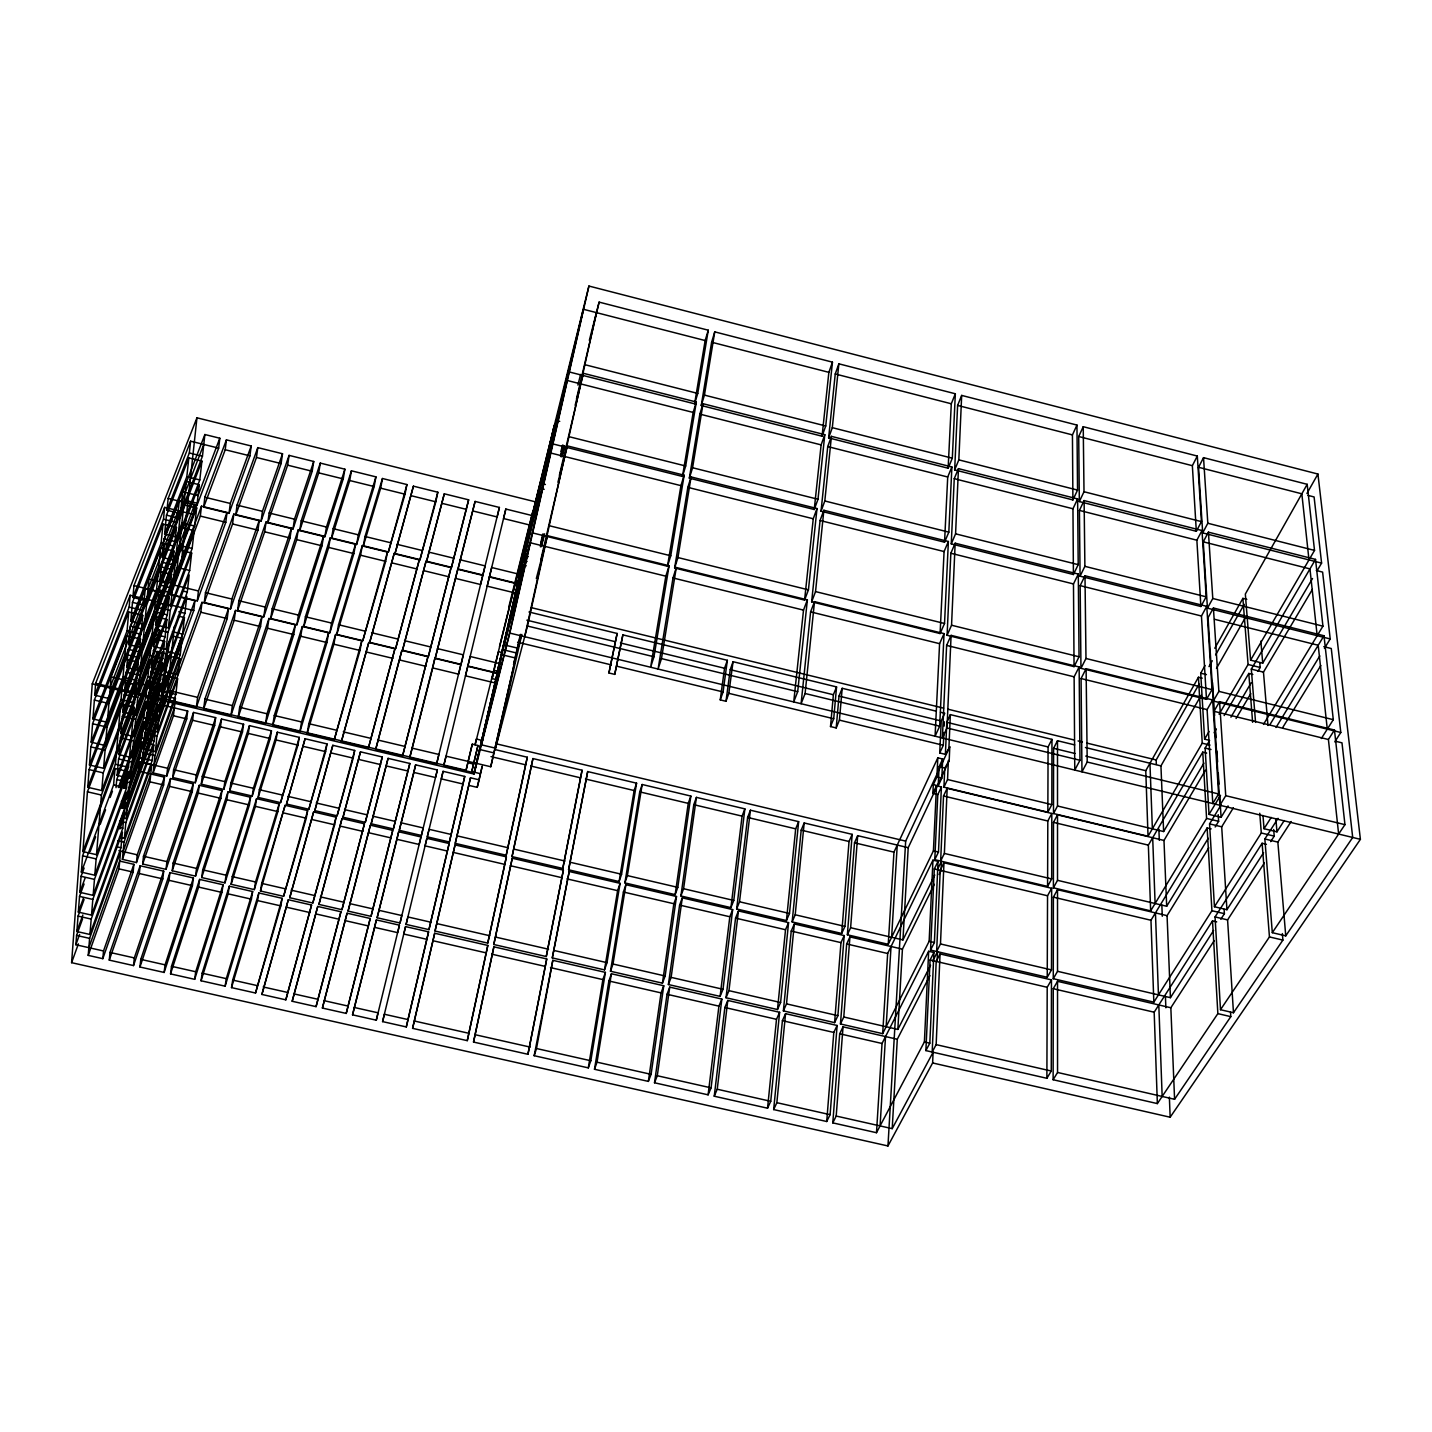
<?xml version="1.0" encoding="UTF-8"?>
<svg xmlns="http://www.w3.org/2000/svg" width="1432" height="1432" viewBox="0 0 1432 1432"><rect width="100%" height="100%" fill="white"/><g stroke="black" fill="none" stroke-linecap="round" stroke-linejoin="round"><path stroke-width="1.5" d="M832.78 1122.867L836.198 1116.047L892.208 1128.649L933.091 1052.252L1046.881 1078.296L1051.267 1071.029L1051.464 979.9L940.054 953.927L936.206 961.445L932.178 1052.037L925.878 1050.587L930.084 960.031L933.915 952.495L928.67 951.278L882.04 1043.481L876.491 1132.712L832.78 1122.867L839.689 1033.779L843.036 1026.833L897.291 1039.256L929.941 975.586M932.554 961.409L937.513 951.689L1047.239 977.286L1051.482 969.894L1051.661 888.288L943.974 862.762L940.233 870.352L936.635 951.492L930.549 950.06L934.326 868.956L938.049 861.348L932.966 860.149L887.661 953.497L882.667 1033.653L840.459 1023.969L846.67 943.957L849.928 936.922L902.428 949.148L934.326 884.314M937.638 869.117L941.486 861.259L1047.58 886.408L1051.679 878.926L1051.804 813.466L947.178 788.316L943.527 795.977L940.645 861.062L934.774 859.665L937.799 794.599L941.415 786.938L936.492 785.756L932.876 793.418L937.799 794.599M945.389 754.342L949.774 746.86L949.201 760.589L944.78 768.071L943.921 787.188L1047.848 812.177L1051.822 804.623L1051.965 739.377L950.347 714.622L946.803 722.319L945.389 754.342L939.732 752.963L941.236 720.958L944.762 713.261L940.484 712.223M1216.681 921.886L1212.51 920.901L1217.862 1013.623L1157.36 1103.589L1053.129 1079.728L1053.254 988.707L1057.532 981.314L1170.839 1007.752L1214.193 940.645M1211.168 828.877L1207.14 827.911L1211.919 910.716L1153.834 1002.149L1053.272 978.7L1053.379 897.148L1057.514 889.684L1167.062 915.657L1208.787 847.78M1206.675 753.089L1202.755 752.122L1206.585 818.424L1150.648 910.859L1053.397 887.804L1053.487 822.362L1057.514 814.844L1163.983 840.441L1205.511 770.183M1202.236 678.177L1198.441 677.247L1202.236 743.19L1148.034 836.252L1053.505 813.537L1053.594 748.292L1057.496 740.72L1074.698 744.909M1046.881 1078.296L1047.204 987.292L1051.464 979.9M1047.239 977.286L1047.544 895.77L1051.661 888.288M1047.58 886.408L1047.812 821.001L1051.804 813.466M1047.848 812.177L1048.081 746.949L1051.965 739.377M932.178 1052.037L936.152 1044.626L940.054 953.927M936.635 951.492L940.484 943.957L943.974 862.762M940.645 861.062L944.368 853.436L947.178 788.316M943.921 787.188L947.554 779.527L948.378 760.392M948.968 746.663L950.347 714.622M951.099 635.361L946.624 645.402L942.381 737.963L946.999 727.975L951.099 635.361L1079.137 666.972L1079.979 760.267L1074.77 770.076L1074.125 676.817L1079.137 666.972M947.089 635.271L951.546 625.229L955.162 543.193L1078.296 574.089L1079.048 656.787L1074.054 666.632L947.089 635.271L950.848 553.235L955.162 543.193M951.26 543.874L955.574 533.832L958.456 468.64L1077.616 498.927L1078.207 564.655L1073.409 574.518L951.26 543.874L954.249 478.664L958.456 468.64M954.661 469.893L958.831 459.869L961.678 395.411L1076.954 425.071L1077.544 490.084L1072.908 499.929L954.661 469.893L957.614 405.399L961.678 395.411M536.427 502.077L196.954 417.804L92.257 683.87L71.6 962.68L887.965 1145.958L932.626 1062.956L933.091 1052.252M937.513 951.689L937.083 961.642L1047.204 987.292M939.141 874.487L941.075 870.567L941.486 861.259M925.878 1050.587L929.816 1043.176L933.915 952.495M930.549 950.06L934.38 942.524L938.049 861.348M934.774 859.665L938.479 852.04L941.415 786.938M932.876 793.418L933.306 784.629L938.211 785.81L941.826 778.149L942.686 759.014L937.817 757.832L893.962 852.147L888.234 944.297L847.368 934.774L854.51 842.786L857.678 835.662L908.21 847.672L949.201 760.589M939.732 752.963L943.312 745.284L943.885 732.468M944.171 726.078L944.368 721.8M876.491 1132.712L924.392 1041.923L928.67 951.278M882.667 1033.653L929.135 941.307L932.966 860.149M888.234 944.297L933.413 850.841L936.492 785.756M933.306 784.629L936.904 776.967L937.817 757.832M944.046 633.624L939.589 643.666L935.078 736.209L939.678 726.185L944.046 633.624L814.504 601.637L810.602 611.876L801.097 703.721L805.106 693.5L814.504 601.637M944.529 623.493L948.378 541.493L823.865 510.257L820.071 520.496L811.64 601.834L940.09 633.553L944.529 623.493L815.542 591.595L823.865 510.257M948.825 532.149L951.886 466.975L831.437 436.366L827.732 446.569L821.037 511.206L944.547 542.191L948.825 532.149L824.814 500.967L831.437 436.366M952.316 458.204L955.341 393.782L838.866 363.817L835.25 373.967L828.627 437.87L948.145 468.228L952.316 458.204L832.314 427.667L838.866 363.817M938.211 785.81L939.106 766.693L942.686 759.014M940.09 633.553L944.082 551.553L948.378 541.493M944.547 542.191L947.716 476.999L951.886 466.975M948.145 468.228L951.296 403.77L955.341 393.782M887.965 1145.958L905.668 841.103L949.774 746.86M892.208 1128.649L897.291 1039.256M840.459 1023.969L843.788 1017.006L897.846 1029.429L902.428 949.148M847.368 934.774L850.626 927.721L902.948 939.929L908.21 847.672M880.071 1125.928L885.531 1036.571M886.139 1026.744L891.044 946.498M891.617 937.28L897.255 845.059M88.211 955.377L118.981 868.866L120.592 851.682L89.607 938.372L88.211 955.377L102.818 958.67L103.516 950.973L75.878 944.744L76.576 935.436L82.555 918.932M89.93 934.469L91.201 919.076L122.418 832.207L120.968 847.744L89.93 934.469L76.863 931.516L78.044 916.104L84.058 899.565M91.523 915.102L92.812 899.421L124.28 812.374L122.794 828.197L91.523 915.102L78.33 912.112L79.53 896.396L84.076 883.974M93.152 895.358L94.458 879.373L126.177 792.147L124.674 808.274L93.152 895.358L79.834 892.315L81.051 876.295L84.112 868.007M81.356 872.142L82.591 855.817L115.025 768.483L128.11 771.544L126.571 787.976L94.798 875.221L81.356 872.142L113.576 784.951L115.025 768.483M82.913 851.575L87.424 791.807L120.664 704.079L134.125 707.265L128.504 767.284L96.499 854.689L82.913 851.575L115.401 764.223L120.664 704.079M87.764 787.296L89.106 769.593L122.615 681.757L136.219 684.979L134.554 702.736L101.761 790.553L87.764 787.296L121.058 699.55L122.615 681.757M89.464 764.992L123.009 677.139L124.602 658.971L138.349 662.246L136.649 680.361L103.605 768.286L89.464 764.992L90.825 746.895L202.449 456.217L204.883 434.523L219.812 438.228L218.649 448.127L196.954 505.478L168.153 498.443L190.599 441.181L218.649 448.127M91.183 742.206L92.579 723.733L126.642 635.736L140.515 639.048L138.779 657.539L105.467 745.553L91.183 742.206L125.014 654.263L126.642 635.736M92.937 718.936L94.369 700.069L128.719 612.001L142.735 615.366L140.963 634.251L107.382 722.337L92.937 718.936L127.054 630.921L128.719 612.001M160.259 602.496L161.261 592.562L145.241 588.695L111.105 676.889L109.333 698.619L94.727 695.182L95.622 683.368L130.169 595.264L160.259 602.496L126.875 690.743L95.622 683.368M836.198 1116.047L843.036 1026.833M843.788 1017.006L849.928 936.922M850.626 927.721L857.678 835.662M826.712 1121.507L833.8 1032.436L837.129 1025.473L785.559 1013.659L782.409 1020.676L773.656 1109.567L826.712 1121.507L830.095 1114.669L837.129 1025.473M834.587 1022.627L840.978 942.632L844.2 935.579L794.312 923.962L791.234 931.068L783.376 1010.885L834.587 1022.627L837.899 1015.664L844.2 935.579M841.694 933.449L849.033 841.497L852.183 834.355L804.175 822.97L801.186 830.148L792.147 921.904L841.694 933.449L844.934 926.397L852.183 834.355M94.798 875.221L96.141 858.914L128.11 771.544M96.499 854.689L101.403 795.046L134.125 707.265M101.761 790.553L103.229 772.868L136.219 684.979M103.605 768.286L105.091 750.225L138.349 662.246M105.467 745.553L106.988 727.116L140.515 639.048M107.382 722.337L108.922 703.506L142.735 615.366M94.727 695.182L129.149 607.096L130.169 595.264M528.981 612.001L617.138 633.463L608.94 672.986L614.74 674.383L622.884 634.877L727.367 660.313L724.556 668.261L720.242 699.89L725.988 701.286L730.231 669.639L733.059 661.709L836.557 686.913L833.388 694.735L830.506 726.561L836.198 727.939L839.42 720.135L842.195 688.291L936.206 711.185M116.028 787.654L116.744 779.563L145.509 701.662L158.003 704.616L156.321 720.815L128.128 798.698L123.85 797.713M117.12 775.374L118.588 758.906L147.55 680.916L160.169 683.887L158.451 700.409L130.061 778.382L117.12 775.374L145.921 697.456L147.55 680.916M118.963 754.628L120.449 737.838L149.626 659.776L162.371 662.801L160.617 679.609L132.012 757.689L118.963 754.628L147.961 676.62L149.626 659.776M120.843 733.488L150.056 655.409L151.756 638.225L164.608 641.303L162.818 658.434L134.017 736.585L120.843 733.488L122.346 716.358L168.332 594.262L194.913 600.652L193.768 610.533L161.673 698.977L134.178 692.479L135.109 682.563L162.729 689.096L161.673 698.977M122.74 711.919L124.298 694.466L153.922 616.279L166.9 619.394L165.074 636.846L136.058 715.051L122.74 711.919L152.186 633.785L153.922 616.279M124.709 689.938L126.284 672.127L156.124 593.904L169.227 597.055L167.365 614.865L138.152 693.106L124.709 689.938L154.37 611.732L156.124 593.904M126.696 667.509L128.307 649.34L141.983 652.598L140.264 670.731L126.696 667.509L156.571 589.286L158.361 571.1L171.589 574.286L169.692 592.436L140.264 670.731M128.719 644.633L130.366 626.088L160.653 547.83L174.006 551.069L172.091 569.578L142.43 647.89L128.719 644.633L158.827 566.374L160.653 547.83M130.795 621.291L132.478 602.371L162.997 524.112L176.476 527.388L174.507 546.272L144.65 624.603L130.795 621.291L161.136 543.014L162.997 524.112M193.571 514.446L194.662 504.512L179.269 500.752L148.964 579.047L146.905 600.813L132.907 597.466L133.964 585.616L164.644 507.375L193.571 514.446L163.91 592.83L133.964 585.616M126.875 690.743L127.752 680.827L161.261 592.562M830.506 726.561L833.71 718.739L836.557 686.913M836.198 727.939L839.009 696.095L842.195 688.291M109.279 960.12L109.996 952.441L140.157 865.769L163.696 871.157L162.8 878.89L133.516 965.58L109.279 960.12L139.351 873.538L140.157 865.769M145.241 588.695L143.2 610.462L129.149 607.096M139.584 761.681L138.653 771.168L164.465 777.182L163.606 785.005L136.452 862.583L122.382 859.361L124.011 842.159L151.756 764.527L139.584 761.681L122.848 807.809M120.181 837.237L124.387 838.203L125.855 822.666L153.797 744.909L141.517 742.027L124.674 788.244M122.006 817.672L126.231 818.639L127.734 802.815L155.891 724.95L143.486 722.032L119.447 787.564M128.128 798.698L129.668 782.57L158.003 704.616M130.061 778.382L131.619 761.949L160.169 683.887M132.012 757.689L133.606 740.917L162.371 662.801M134.017 736.585L135.646 719.49L164.608 641.303M136.058 715.051L137.723 697.635L166.9 619.394M138.152 693.106L139.835 675.349L169.227 597.055M142.43 647.89L144.184 629.4L174.006 551.069M144.65 624.603L146.44 605.718L176.476 527.388M773.656 1109.567L776.86 1102.676L785.559 1013.659M783.376 1010.885L786.508 1003.868L794.312 923.962M792.147 921.904L795.207 914.779L804.175 822.97M121.702 808.042L139.978 757.689L141.517 742.027M123.51 788.405L141.929 737.981L143.486 722.032M118.319 787.546L143.898 717.897L145.509 701.662M132.907 597.466L163.481 519.207L164.644 507.375M166.721 776.108L167.58 768.268L141.875 762.272L142.824 752.784L163.552 695.594L175.402 698.404L173.451 715.767L153.117 772.94L166.721 776.108L186.733 718.9L187.664 711.042L162.55 705.117L163.552 695.594M143.218 748.793L144.775 733.13L165.647 675.886L177.586 678.714L175.85 694.413L155.354 751.639L143.218 748.793L163.982 691.602L165.647 675.886M201.966 602.353L170.05 690.833L168.976 700.696L196.399 707.175L227.205 618.57L228.476 608.725L201.966 602.353L200.802 612.234L157.43 731.949L145.187 729.067L146.762 713.118L167.777 655.82L179.823 658.702L178.051 674.651L166.076 671.823L167.777 655.82M171.983 635.898L182.115 638.314L180.289 654.567L159.543 711.883L147.174 708.983L148.803 692.73L163.91 651.793M178.302 616.1L184.424 617.568L182.58 634.107L161.691 691.477L149.214 688.524L150.861 671.966L158.469 651.488M163.892 670.677L165.665 653.851L186.786 596.428L184.907 613.272L163.892 670.677L151.291 667.688L154.495 646.727M153.403 646.458L155.121 629.274L167.92 632.335L166.112 649.484L153.403 646.458L159.543 630.062M155.569 624.835L157.305 607.329L179.036 549.942L191.637 553.003L189.686 570.473L168.385 627.896L155.569 624.835L177.174 567.448L179.036 549.942M157.753 602.8L159.525 584.954L181.416 527.567L194.143 530.663L192.156 548.474L170.712 605.897L157.753 602.8L179.519 545.413L181.416 527.567M159.99 580.336L161.798 562.149L174.972 565.336L173.075 583.486L159.99 580.336L181.918 522.948L183.833 504.78L196.685 507.913L194.645 526.063L173.075 583.486M186.303 481.546L184.334 500.072L197.204 503.223L175.474 560.628L162.281 557.424L164.125 538.88L186.303 481.546L199.263 484.732L196.954 505.478M164.608 534.082L166.488 515.162L188.827 457.882L201.912 461.104L199.8 479.935L177.926 537.322L164.608 534.082L186.822 476.749L188.827 457.882M204.883 434.523L182.723 491.803L180.432 513.551L166.971 510.257L168.153 498.443M770.738 1101.298L779.617 1012.299L727.796 1000.431L724.861 1007.502L714.246 1096.214L767.552 1108.207L770.738 1101.298L717.235 1089.233L714.246 1096.214M780.601 1002.507L788.567 922.62L738.447 910.931L735.565 918.109L726.024 997.746L777.487 1009.542L780.601 1002.507L728.96 990.658L726.024 997.746M789.48 913.455L798.644 821.646L750.422 810.208L747.611 817.439L736.657 908.962L786.437 920.561L789.48 913.455L739.521 901.784L736.657 908.962M102.818 958.67L133.122 872.106L133.892 864.337L119.715 861.08L88.856 947.68M767.552 1108.207L776.502 1019.316L779.617 1012.299M777.487 1009.542L785.524 929.726L788.567 922.62M786.437 920.561L795.673 828.842L798.644 821.646M136.452 862.583L137.239 854.815L164.465 777.182M163.91 592.83L164.913 582.896L194.662 504.512M134.178 692.479L167.311 604.179L168.332 594.262M122.382 859.361L149.948 781.836L151.756 764.527M124.387 838.203L152.168 760.535L153.797 744.909M126.231 818.639L154.226 740.863L155.891 724.95M179.269 500.752L176.995 522.501L163.481 519.207M142.663 864.015L143.486 856.247L170.515 778.578L193.231 783.877L192.264 791.681L166.023 869.367L142.663 864.015L169.62 786.401L170.515 778.578M170.927 594.513L171.965 584.596L198.439 590.968L197.294 600.867L170.927 594.513L200.337 516.093L201.464 506.176L227.026 512.441L225.791 522.304L197.294 600.867M153.117 772.94L154.942 755.613L175.402 698.404M155.354 751.639L157.001 735.994L177.586 678.714M157.43 731.949L159.113 716.018L179.823 658.702M159.543 711.883L161.261 695.666L182.115 638.314M161.691 691.477L163.427 674.955L184.424 617.568M168.385 627.896L170.229 610.426L191.637 553.003M170.712 605.897L172.574 588.105L194.143 530.663M175.474 560.628L177.425 542.119L199.263 484.732M177.926 537.322L179.913 518.438L201.912 461.104M133.516 965.58L134.322 957.918L163.696 871.157M147.174 708.983L168.224 651.685L169.298 641.518M166.971 510.257L189.346 452.977L190.599 441.181M807.38 599.865L803.513 610.122L793.722 701.931L797.696 691.692L807.38 599.865L676.316 567.502L673.004 577.955L658.093 669.048L661.477 658.595L676.316 567.502M804.569 600.097L813.251 518.778L817.01 508.539L691.083 476.928L687.843 487.363L674.633 568.003L804.569 600.097L808.436 589.841L817.01 508.539M814.235 509.506L821.127 444.887L824.796 434.666L703.023 403.717L699.836 414.116L689.347 478.163L814.235 509.506L817.994 499.267L824.796 434.666M822.058 436.205L828.86 372.338L832.457 362.153L714.747 331.866L711.615 342.212L701.25 405.507L822.058 436.205L825.727 425.984L832.457 362.153M119.841 829.021L166.559 699.532L174.453 626.321M180.683 568.647L196.954 417.804M139.96 967.012L140.784 959.368L169.943 872.589L193.41 877.977L192.407 885.674L164.125 972.453L139.96 967.012L169.03 880.322L169.943 872.589M166.112 649.484L187.27 592.078L189.185 574.912L167.92 632.335M172.717 777.504L173.612 769.682L193.535 712.438L215.659 717.647L214.639 725.469L195.271 782.767L172.717 777.504L192.604 720.278L193.535 712.438M203.702 507.143L204.83 497.226L226.417 439.857L251.209 445.996L249.92 455.841L229.048 513.336L203.702 507.143L225.218 449.738L226.417 439.857M166.023 869.367L166.917 861.634L193.231 783.877M172.216 870.781L173.147 863.048L199.263 785.291L221.942 790.571L220.868 798.34L195.522 876.133L172.216 870.781L198.278 793.077L199.263 785.291M204.293 602.55L205.474 592.669L233.81 514.088L259.299 520.335L257.939 530.162L230.57 608.868L204.293 602.55L232.557 523.969L233.81 514.088M717.235 1089.233L727.796 1000.431M728.96 990.658L738.447 910.931M739.521 901.784L750.422 810.208M164.125 972.453L165.056 964.846L193.41 877.977M196.399 707.175L197.58 697.348L228.476 608.725M708.106 1094.836L718.918 1006.141L721.835 999.053L669.746 987.131L667.026 994.273L654.514 1082.771L708.106 1094.836L711.077 1087.855L721.835 999.053M720.099 996.386L729.819 916.766L732.665 909.588L682.294 897.846L679.609 905.078L668.386 984.536L720.099 996.386L723.017 989.279L732.665 909.588M730.929 907.62L742.08 816.133L744.873 808.883L696.417 797.373L693.786 804.677L680.898 895.967L730.929 907.62L733.775 900.442L744.873 808.883M170.551 973.903L171.5 966.296L199.639 879.409L223.07 884.761L221.942 892.422L194.68 979.327L170.551 973.903L198.618 887.088L199.639 879.409M203.666 708.894L204.901 699.085L235.528 610.426L261.949 616.78L260.535 626.572L231 715.356L203.666 708.894L234.204 620.253L235.528 610.426M195.271 782.767L196.256 774.963L215.659 717.647M229.048 513.336L230.284 503.455L251.209 445.996M201.268 784.163L202.27 776.359L221.53 719.043L243.583 724.234L242.473 732.038L223.768 789.408L201.268 784.163L220.474 726.847L221.53 719.043M235.779 514.983L237.05 505.12L257.796 447.625L282.516 453.747L281.102 463.556L261.072 521.176L235.779 514.983L256.471 457.47L257.796 447.625M195.522 876.133L196.524 868.418L221.942 790.571M230.57 608.868L231.859 599.041L259.299 520.335M725.988 701.286L728.834 693.339L733.059 661.709M201.697 877.548L202.735 869.851L227.957 791.968L250.582 797.248L249.401 804.963L224.949 882.882L201.697 877.548L226.865 799.736L227.957 791.968M237.551 610.551L238.875 600.724L266.066 521.982L291.484 528.211L289.998 537.985L263.774 616.87L237.551 610.551L264.687 531.809L266.066 521.982M720.242 699.89L723.071 691.942L727.367 660.313M194.68 979.327L195.719 971.755L223.07 884.761M231 715.356L232.36 705.582L261.949 616.78M223.768 789.408L224.86 781.639L243.583 724.234M261.072 521.176L262.432 511.331L282.516 453.747M654.514 1082.771L657.288 1075.736L669.746 987.131M668.386 984.536L671.125 977.376L682.294 897.846M680.898 895.967L683.583 888.717L696.417 797.373M201.071 980.777L202.145 973.205L229.281 886.193L252.641 891.545L251.423 899.171L225.128 986.183L201.071 980.777L228.136 893.854L229.281 886.193M238.267 717.056L239.645 707.301L268.965 618.481L295.332 624.817L293.775 634.555L265.529 723.5L238.267 717.056L267.515 628.254L268.965 618.481M229.746 790.804L230.856 783.035L249.454 725.63L271.454 730.821L270.236 738.572L252.211 796.031L229.746 790.804L248.309 733.417L249.454 725.63M267.784 522.805L269.18 512.996L289.067 455.376L313.733 461.48L312.194 471.253L293.005 528.981L267.784 522.805L287.635 465.167L289.067 455.376M648.356 1081.393L661.047 992.895L663.75 985.753L611.41 973.76L608.886 980.974L594.495 1069.274L648.356 1081.393L651.095 1074.34L663.75 985.753M662.443 983.158L673.846 903.735L676.513 896.504L625.891 884.707L623.403 892.011L610.48 971.254L662.443 983.158L665.146 975.998L676.513 896.504M675.152 894.624L688.237 803.37L690.851 796.067L642.18 784.503L639.728 791.86L624.889 882.9L675.152 894.624L677.801 887.375L690.851 796.067M224.949 882.882L226.059 875.203L250.582 797.248M263.774 616.87L265.189 607.061L291.484 528.211M231.125 884.296L232.252 876.635L256.579 798.644L279.15 803.907L277.862 811.604L254.305 889.612L231.125 884.296L255.379 806.359L256.579 798.644M270.72 618.534L272.187 608.761L298.232 529.858L323.596 536.051L321.985 545.807L296.871 624.835L270.72 618.534L296.728 539.631L298.232 529.858M252.211 796.031L253.392 788.298L271.454 730.821M293.005 528.981L294.491 519.19L313.733 461.48M225.128 986.183L226.292 978.647L252.641 891.545M265.529 723.5L267.014 713.78L295.332 624.817M258.172 797.427L259.371 789.694L277.307 732.2L299.27 737.373L297.945 745.105L280.565 802.636L258.172 797.427L276.072 739.95L277.307 732.2M299.7 530.61L301.221 520.836L320.285 463.091L344.879 469.195L343.233 478.915L324.849 536.767L299.7 530.61L318.727 472.864L320.285 463.091M231.519 987.615L232.7 980.079L258.834 892.959L282.14 898.312L280.815 905.901L255.523 993.02L231.519 987.615L257.599 900.585L258.834 892.959M272.76 725.218L274.282 715.499L302.331 626.5L328.626 632.837L326.926 642.52L299.932 731.627L272.76 725.218L300.738 636.238L302.331 626.5M254.305 889.612L255.54 881.969L279.15 803.907M296.871 624.835L298.429 615.08L323.596 536.051M594.495 1069.274L597.037 1062.168L611.41 973.76M610.48 971.254L613.003 964.022L625.891 884.707M624.889 882.9L627.377 875.596L642.18 784.503M260.463 891.008L261.716 883.383L285.129 805.303L307.647 810.548L306.269 818.209L283.59 896.325L260.463 891.008L285.129 805.303M303.817 626.5L305.41 616.762L330.327 537.698L355.619 543.892L353.865 553.593L329.879 632.765L303.817 626.5L328.68 547.436L330.327 537.698M674.633 568.003L677.945 557.549L691.083 476.928M689.347 478.163L692.587 467.745L703.023 403.717M701.25 405.507L704.437 395.107L714.747 331.866M588.301 1067.878L602.89 979.595L605.396 972.382L552.806 960.317L534.172 1055.706L588.301 1067.878L590.825 1060.754L605.396 972.382M604.501 969.876L617.604 890.65L620.074 883.347L569.22 871.497L552.287 957.918L604.501 969.876L607.007 962.662L620.074 883.347M619.107 881.557L634.143 790.536L636.578 783.179L587.693 771.562L568.593 869.779L619.107 881.557L621.577 874.254L636.578 783.179M280.565 802.636L299.27 737.373M324.849 536.767L326.46 527.03L344.879 469.195M669.102 565.73L665.826 576.183L650.629 667.222L653.959 656.769L669.102 565.73L547.436 535.675L536.32 578.564M680.934 485.645L550.622 452.995L532.4 532.883L667.473 566.249L680.934 485.645L684.156 475.191L567.305 445.871L557.925 482.262M693.16 412.434L567.162 380.465L552.698 443.884L682.473 476.444L693.16 412.434L696.328 402.016L583.361 373.305L575.145 405.292M705.153 340.548L583.397 309.276L569.095 371.926L694.592 403.824L705.153 340.548L708.267 330.201L599.113 302.116L589.34 340.333M667.473 566.249L670.767 555.777L684.156 475.191M682.473 476.444L685.677 466.009L696.328 402.016M694.592 403.824L697.76 393.424L708.267 330.201M286.525 804.032L305.088 738.751L326.997 743.924L325.601 751.621L308.865 809.241L286.525 804.032L305.088 738.751M331.526 538.396L333.173 528.677L351.413 470.806L375.936 476.874L374.164 486.558L356.604 544.536L331.526 538.396L349.73 480.525L351.413 470.806M255.523 993.02L282.14 898.312M299.932 731.627L301.579 721.961L328.626 632.837M261.895 994.452L288.333 899.726L311.567 905.042L285.827 999.84L261.895 994.452L288.333 899.726M307.146 733.345L308.829 723.679L335.607 634.501L361.813 640.82L359.987 650.468L334.247 739.735L307.146 733.345L333.871 644.203L335.607 634.501M283.59 896.325L307.647 810.548M329.879 632.765L331.58 623.081L355.619 543.892M289.729 897.721L313.626 811.944L336.072 817.171L334.605 824.796L312.803 903.019L289.729 897.721L313.626 811.944M336.806 634.43L338.543 624.746L362.332 545.538L387.535 551.696L385.673 561.362L362.797 640.695L336.806 634.43L360.56 555.222L362.332 545.538M308.865 809.241L326.997 743.924M356.604 544.536L358.358 534.834L375.936 476.874M614.74 674.383L622.884 634.877M314.807 810.619L332.815 745.302L354.689 750.457L353.185 758.119L337.093 815.828L314.807 810.619L332.815 745.302M363.263 546.165L365.035 536.481L382.451 478.503L406.921 484.553L405.023 494.201L388.287 552.287L363.263 546.165L380.661 488.169L382.451 478.503M608.94 672.986L617.138 633.463M534.172 1055.706L536.499 1048.528L552.806 960.317M552.287 957.918L569.22 871.497M568.593 869.779L587.693 771.562M285.827 999.84L311.567 905.042M334.247 739.735L361.813 640.82M527.943 1054.292L546.738 958.939L493.879 946.821L473.527 1042.066L527.943 1054.292L546.738 958.939M546.272 956.54L563.367 870.137L512.262 858.233L493.789 944.511L546.272 956.54L563.367 870.137M562.794 868.436L582.072 770.237L532.937 758.566L512.047 856.605L562.794 868.436L582.072 770.237M292.182 1001.272L317.743 906.456L340.923 911.772L316.06 1006.642L292.182 1001.272L317.743 906.456M341.442 741.436L368.776 642.485L394.928 648.785L368.471 747.826L341.442 741.436L368.776 642.485M312.803 903.019L336.072 817.171M362.797 640.695L387.535 551.696M318.924 904.415L342.033 818.567L364.444 823.776L341.944 909.696L318.924 904.415L342.033 818.567M369.707 642.359L394.23 553.343L419.397 559.482L395.626 648.589L369.707 642.359L394.23 553.343M337.093 815.828L354.689 750.457M388.287 552.287L406.921 484.553M343.018 817.207L360.488 751.836L382.29 756.973L365.267 822.38L343.018 817.207L360.488 751.836M394.928 553.915L413.418 486.164L437.816 492.214L435.811 501.809L419.88 560.019L394.928 553.915L413.418 486.164M316.06 1006.642L340.923 911.772M368.471 747.826L394.928 648.785M341.944 909.696L364.444 823.776M395.626 648.589L419.397 559.482M322.397 1008.056L347.081 913.186L370.208 918.485L346.222 1013.426L322.397 1008.056L347.081 913.186M375.649 749.527L401.873 650.45L427.935 656.733L402.589 755.881L375.649 749.527L401.873 650.45M473.527 1042.066L493.879 946.821M493.789 944.511L512.262 858.233M512.047 856.605L532.937 758.566M365.267 822.38L382.29 756.973M419.88 560.019L437.816 492.214M348.065 911.092L370.387 825.172L392.744 830.381L371.013 916.355L348.065 911.092L370.387 825.172M402.517 650.253L426.074 561.129L451.152 567.269L428.383 656.482L402.517 650.253L426.074 561.129M371.174 823.758L388.09 758.351L409.838 763.471L393.37 828.931L371.174 823.758L388.09 758.351M426.503 561.63L444.296 493.807L468.64 499.84L451.384 567.716L426.503 561.63L444.296 493.807M467.28 1040.652L487.811 945.424L434.684 933.252L412.595 1028.355L467.28 1040.652L487.811 945.424M487.757 943.115L506.391 856.855L455.054 844.898L435.024 931.033L487.757 943.115L506.391 856.855M468.604 785.327L477.196 787.349L482.226 766.12L479.129 779.831L470.502 777.791L455.233 843.358L506.212 855.244L527.298 757.224L495.042 749.562M506.212 855.244L527.298 757.224M346.222 1013.426L370.208 918.485M402.589 755.881L427.935 656.733M371.013 916.355L392.744 830.381M428.383 656.482L451.152 567.269M524.667 636.685L544.679 546.326M546.863 536.463L564.566 456.504M566.589 447.375L580.64 383.883M582.538 375.345L596.428 312.624M665.826 576.183L530.144 542.746L501.844 654.728L481.206 744.783L495.597 748.202L527.459 626.035L547.436 535.675M540.741 560.109L567.305 445.871M559.393 475.281L583.361 373.305M576.487 398.884L599.113 302.116M393.37 828.931L409.838 763.471M451.384 567.716L468.64 499.84M352.541 1014.841L376.348 919.899L399.421 925.179L397.666 932.644L374.683 927.381L352.541 1014.841L376.294 1020.193L399.421 925.179M460.853 664.645L436.617 763.918L409.749 757.582L434.863 658.398L460.853 664.645L458.616 674.168L432.733 667.938L434.863 658.398M490.764 766.747L514.464 662.891L490.764 766.747L446.014 756.15L443.759 765.601L474.099 772.779L500.627 659.543L474.099 772.779M520.353 634.376L513.569 664.663L520.532 635.718M540.383 546.809L543.229 534.047M560.521 456.575L562.955 445.674M495.597 748.202L521.839 634.448M526.26 565.819L522.447 564.87L504.1 644.883L517.919 648.213L520.818 635.235M540.67 546.254L543.05 535.622M560.789 456.128L563.206 445.227M374.683 927.381L376.348 919.899M377.117 917.751L398.669 831.759L420.972 836.95L419.2 844.486L396.968 839.313L377.117 917.751L400.029 923.014L420.972 836.95M435.239 658.129L475.102 501.433L499.392 507.447L461.032 664.341L435.239 658.129L457.81 568.898L482.835 575.002M396.968 839.313L398.669 831.759M399.26 830.309L415.62 764.849L437.333 769.968L435.543 777.54L413.902 772.439L399.26 830.309L421.402 835.465L437.333 769.968M540.777 542.907L542.728 534.226M413.902 772.439L415.62 764.849M482.817 575.413L457.989 569.345L475.102 501.433M481.206 744.783L509.559 633.034L530.144 542.746M932.626 1062.956L1170.159 1117.228L1360.4 839.331L1317.923 474.046L588.928 286.042L509.828 633.087L474.046 774.05L92.257 683.87M523.396 552.394L517.972 575.557L519.1 571.082M525.347 543.48L554.381 425.089L539.9 488.24L544.178 489.314M499.392 663.535L470.143 656.482L467.87 665.987L497.011 672.986L515.359 593.027L552.698 443.884M467.87 665.987L505.836 509.04L533.259 515.842L517.453 583.88L489.404 577.024M538.325 492.877L534.047 511.546L569.095 371.926M474.046 774.05L533.259 515.842M534.458 510.651L543.766 470.036L475.102 744.837L476.301 739.037L482.817 740.595M497.011 672.986L521.23 569.703M537.931 496.832L523.324 560.556L527.119 561.487M539.148 492.017L524.542 555.741L528.336 556.672M583.397 309.276L541.099 483.425L545.395 484.499M496.063 679.538L492.107 678.571L498.479 651.703L502.417 652.67M499.517 646.53L588.928 286.042M480.293 773.656L471.755 771.633L477.948 745.499L472.274 744.157L466.062 770.291L166.559 699.532M412.595 1028.355L434.684 933.252M435.024 931.033L455.054 844.898M455.233 843.358L470.502 777.791M471.755 771.633L477.948 745.499M406.294 1026.941L428.58 931.856L405.56 926.593L382.595 1021.607L406.294 1026.941L428.58 931.856M428.956 929.637L449.147 843.52L426.897 838.329L406.097 924.41L428.956 929.637L449.147 843.52M449.362 841.998L464.756 776.43L443.097 771.329L427.273 836.843L449.362 841.998L464.756 776.43M466.062 770.291L472.274 744.157M376.294 1020.193L378.03 1012.818L354.187 1007.448M436.617 763.918L438.854 754.449L411.861 748.077M400.029 923.014L401.783 915.549L378.8 910.269M461.032 664.341L463.27 654.818L437.369 648.571M421.402 835.465L423.174 827.929L400.96 822.756M499.392 507.447L497.137 516.97L472.954 510.991M382.595 1021.607L384.367 1014.25L408.138 1019.602M405.56 926.593L403.77 934.04L426.718 939.285M406.097 924.41L407.887 916.945L430.817 922.208M497.137 673.38L467.763 666.31L465.49 675.815L494.738 682.849M426.897 838.329L425.089 845.865L447.267 851.02M427.273 836.843L429.081 829.307L451.241 834.48M443.097 771.329L441.289 778.883L462.876 783.984M505.836 509.04L503.563 518.545L530.896 525.311M443.759 765.601L467.763 666.31M508.772 607.078L532.543 512.244M492.107 678.571L494.165 670.373L498.139 671.34M504.1 644.883L532.4 532.883M409.749 757.582L432.733 667.938M560.897 451.51L562.525 445.173M577.884 385.083L580.622 374.432M561.666 456.665L564.405 445.978M561.953 456.683L564.709 445.978M477.196 787.349L479.129 779.831M541.135 546.129L543.909 535.389M541.314 546.684L544.643 533.796M517.919 648.213L521.266 635.325M103.516 950.973L133.892 864.337M167.58 768.268L187.664 711.042M123.116 851.575L150.772 773.978M153.94 765.082L174.328 707.891M71.6 962.68L78.384 943.885M75.878 944.744L79.601 934.452M118.194 827.75L138.653 771.168M141.875 762.272L162.55 705.117M828.627 437.87L832.314 427.667M162.729 689.096L194.913 600.652M198.439 590.968L227.026 512.441M76.863 931.516L82.859 914.994M78.33 912.112L83.629 897.631M145.187 729.067L166.076 671.823M79.834 892.315L85.168 877.816M149.214 688.524L162.836 651.667M90.234 851.396L95.604 836.879M100.186 824.42L105.556 809.885M110.157 797.445L112.448 791.216M821.037 511.206L824.814 500.967M151.291 667.688L157.395 651.292M156.034 642.628L159.865 632.389M168.994 592.4L201.464 506.176M219.812 438.228L198.064 495.562L182.723 491.803M141.983 652.598L171.589 574.286M174.972 565.336L196.685 507.913M811.64 601.834L815.542 591.595M162.281 557.424L184.334 500.072M110.3 686.823L144.292 598.648M148.015 589L178.23 510.687M181.667 501.755L203.774 444.439M1072.908 499.929L1072.443 434.898L1076.954 425.071M1078.708 436.509L1083.236 426.7L1197.313 456.056L1201.43 521.624L1196.329 531.29L1079.334 501.576L1078.708 436.509L1192.355 465.686L1196.329 531.29M1073.409 574.518L1072.962 508.772L1077.616 498.927M1079.334 501.576L1084.006 491.731L1083.236 426.7M1079.424 510.418L1084.113 500.573L1202.003 530.538L1206.174 596.822L1200.875 606.488L1080.068 576.183L1079.424 510.418L1196.866 540.204L1200.875 606.488M1074.054 666.632L1073.481 583.952L1078.296 574.089M1080.068 576.183L1084.883 566.338L1084.113 500.573M902.948 939.929L934.756 875.024M1080.158 585.634L1084.991 575.771L1206.764 606.345L1212.027 689.669L1206.496 699.335L1080.963 668.332L1080.158 585.634L1201.448 616.011L1206.496 699.335M1080.963 668.332L1085.975 658.487L1084.991 575.771M897.846 1029.429L930.567 965.293M1086.1 668.69L1087.21 762.021L1081.966 771.812L1081.071 678.535L1086.1 668.69L1212.671 699.944L1218.578 793.955L1212.797 803.531L1207.104 709.592L1212.671 699.944M1192.355 465.686L1197.313 456.056M1317.064 570.813L1321.593 563.116L1202.701 532.901L1198.548 467.28L1203.524 457.649L1307.183 484.32L1314.522 550.407L1250.601 660.152L1262.72 663.159L1312.535 578.51M1196.866 540.204L1202.003 530.538M1053.505 813.537L1057.514 806.001L1057.496 740.72M1202.701 532.901L1207.82 523.253L1203.524 457.649M1324.439 648.356L1330.203 638.941L1207.444 608.153L1203.256 541.833L1208.411 532.167L1315.525 559.393L1322.935 626.16L1263.472 724.413M1201.448 616.011L1206.764 606.345M1053.397 887.804L1057.514 880.322L1057.514 814.844M1207.444 608.153L1212.779 598.487L1208.411 532.167M1321.324 738.536L1333.299 719.687L1323.991 635.754L1213.405 607.991L1208.053 617.657L1213.316 701.018L1340.799 732.486L1334.785 741.865M1148.034 836.252L1145.761 770.702L1198.441 677.247M1208.501 740.111L1204.598 739.145L1200.714 673.183L1205.046 665.522M1214.784 648.248L1242.887 598.379L1246.807 599.364M1307.183 484.32L1245.339 594.047L1250.601 660.152M1156.34 764.437L1156.179 759.962L1199.085 684.102M1208.984 666.596L1212.295 660.761M1215.589 654.925L1244.211 604.358M1306.933 493.485L1317.923 474.046M1057.514 806.001L1163.625 831.545L1160.94 765.905L1201.126 695.326M1216.484 668.368L1244.838 618.57M1053.272 978.7L1057.532 971.308L1057.514 889.684M1213.316 701.018L1218.883 691.37L1213.405 607.991M1219.563 701.662L1225.738 795.691L1219.921 805.267L1213.978 711.292L1219.563 701.662L1334.463 730.034L1344.952 824.653L1272.314 932.679L1285.757 935.866L1352.703 837.469L1341.981 742.832L1336.163 741.4M1204.598 739.145L1209.056 731.483M1219.097 714.264L1248.078 664.484L1242.887 598.379M1150.648 910.859L1148.357 845.131L1202.755 752.122M1228.065 805.894L1221.084 817.314L1209.02 814.396L1205.118 748.095L1209.592 740.433M1214.085 732.79L1216.323 728.96M1224.163 715.553L1248.793 673.452L1252.821 674.472M1255.56 722.408L1251.317 669.12L1315.525 559.393M1163.625 831.545L1203.882 763.149M1230.929 717.181L1251.174 682.778M1257.923 671.322L1260.178 667.491L1259.802 663.088M1236.067 718.506L1250.763 693.661M1267.982 725.469L1263.472 672.145L1312.374 589.429M1209.02 814.396L1220.547 795.333M1053.129 1079.728L1057.55 1072.461L1057.532 981.314M1153.834 1002.149L1150.97 920.257L1207.14 827.911M1263.579 852.684L1226.938 909.714L1214.443 906.742L1209.575 823.883L1221.156 804.838M1270.005 724.52L1323.991 635.754M1057.514 880.322L1166.686 906.259L1208.232 838.311M1215.159 826.98L1218.632 821.324L1218.22 814.701M1276.019 727.492L1319.821 655.892M1226.938 909.714L1221.693 826.819L1233.364 807.791M1282.66 727.635L1320.859 665.486M1214.443 906.742L1261.306 832.994L1259.748 813.251M1284.2 820.59L1276.968 831.849L1264.026 828.716L1271.186 817.439M1157.36 1103.589L1154.174 1012.209L1212.51 920.901M1282.338 933.557L1282.893 940.108L1233.471 1012.746L1220.494 1009.703L1215.052 916.928L1262.111 843.269L1266.425 844.307M1272.314 932.679L1264.85 838.973L1278.042 818.334M1338.634 834.05L1328.413 739.503L1334.463 730.034M1057.532 971.308L1170.427 997.674L1213.602 930.496M1220.798 919.29L1224.396 913.688L1224.109 909.32M1270.667 841.64L1274.229 836.127L1273.674 829.54M1233.471 1012.746L1227.582 919.899L1264.384 862.941M1285.757 935.866L1277.845 842.123L1291.145 821.52M1220.494 1009.703L1269.45 936.922L1262.111 843.269M1057.55 1072.461L1174.58 1099.293L1230.804 1016.648L1230.536 1012.227M76.576 935.436L89.607 938.372M109.996 952.441L134.322 957.918M140.784 959.368L165.056 964.846M171.5 966.296L195.719 971.755M202.145 973.205L226.292 978.647M232.7 980.079L256.793 985.502M263.184 986.952L287.223 992.358M293.596 993.808L317.564 999.196M323.918 1000.628L347.833 1006.016M414.457 1021.034L469.356 1033.403M475.639 1034.817L530.252 1047.114M536.499 1048.528L590.825 1060.754M597.037 1062.168L651.095 1074.34M657.288 1075.736L711.077 1087.855M776.86 1102.676L830.095 1114.669M79.53 896.396L92.812 899.421M78.044 916.104L91.201 919.076M924.392 1041.923L929.816 1043.176M936.152 1044.626L1051.267 1071.029M82.591 855.817L96.141 858.914M118.981 868.866L133.122 872.106M139.351 873.538L162.8 878.89M169.03 880.322L192.407 885.674M198.618 887.088L221.942 892.422M228.136 893.854L251.423 899.171M257.599 900.585L280.815 905.901M286.973 907.315L310.135 912.614M316.275 914.01L339.384 919.308M345.524 920.704L368.561 925.985M432.804 940.681L485.734 952.781M491.785 954.177L544.464 966.224M550.479 967.602L602.89 979.595M608.886 980.974L661.047 992.895M667.026 994.273L718.918 1006.141M724.861 1007.502L776.502 1019.316M782.409 1020.676L833.8 1032.436M839.689 1033.779L882.04 1043.481M81.051 876.295L94.458 879.373M119.518 821.198L125.855 822.666M118.552 827.213L122.794 828.197M117.728 840.709L124.011 842.159M116.762 846.777L120.968 847.744M118.946 850.608L137.239 854.815M143.486 856.247L166.917 861.634M173.147 863.048L196.524 868.418M202.735 869.851L226.059 875.203M232.252 876.635L255.54 881.969M261.716 883.383L284.932 888.717M291.09 890.131L314.252 895.447M320.392 896.862L343.501 902.16M349.623 903.574L372.678 908.855M436.903 923.604L489.833 935.758M495.902 937.154L548.563 949.237M554.596 950.615L607.007 962.662M613.003 964.022L665.146 975.998M671.125 977.376L723.017 989.279M786.508 1003.868L837.899 1015.664M930.084 960.031L936.206 961.445M1053.254 988.707L1154.174 1012.209M149.948 781.836L163.606 785.005M169.62 786.401L192.264 791.681M198.278 793.077L220.868 798.34M226.865 799.736L249.401 804.963M255.379 806.359L277.862 811.604M283.84 812.982L306.269 818.209M312.23 819.587L334.605 824.796M340.548 826.175L362.869 831.383M368.794 832.762L391.061 837.935M453.139 852.38L504.315 864.284M510.168 865.662L561.093 877.512M566.911 878.854L617.604 890.65M623.403 892.011L673.846 903.735M679.609 905.078L729.819 916.766M735.565 918.109L785.524 929.726M791.234 931.068L840.978 942.632M846.67 943.957L887.661 953.497M89.106 769.593L103.229 772.868M116.744 779.563L129.668 782.57M113.576 784.951L126.571 787.976M87.424 791.807L101.403 795.046M121.344 801.329L127.734 802.815M120.377 807.272L124.674 808.274M144.775 733.13L157.001 735.994M92.579 723.733L106.988 727.116M141.929 737.981L154.226 740.863M120.449 737.838L133.606 740.917M142.824 752.784L154.942 755.613M929.135 941.307L934.38 942.524M940.484 943.957L1051.482 969.894M139.978 757.689L152.168 760.535M90.825 746.895L105.091 750.225M173.612 769.682L196.256 774.963M202.27 776.359L224.86 781.639M230.856 783.035L253.392 788.298M259.371 789.694L281.853 794.939M287.814 796.335L310.261 801.58M316.204 802.958L338.579 808.185M344.521 809.581L366.843 814.79M372.767 816.168L395.053 821.359M457.13 835.858L508.288 847.798M514.142 849.176L565.067 861.062M570.903 862.422L621.577 874.254M627.377 875.596L677.801 887.375M683.583 888.717L733.775 900.442M795.207 914.779L844.934 926.397M1217.862 1013.623L1230.804 1016.648M118.588 758.906L131.619 761.949M115.401 764.223L128.504 767.284M148.803 692.73L161.261 695.666M145.921 697.456L158.451 700.409M124.298 694.466L137.723 697.635M121.058 699.55L134.554 702.736M173.451 715.767L186.733 718.9M192.604 720.278L214.639 725.469M220.474 726.847L242.473 732.038M248.309 733.417L270.236 738.572M276.072 739.95L297.945 745.105M303.763 746.484L325.601 751.621M331.401 752.999L353.185 758.119M358.967 759.497L380.697 764.616M386.461 765.977L408.156 771.078M94.369 700.069L108.922 703.506M146.762 713.118L159.113 716.018M143.898 717.897L156.321 720.815M122.346 716.358L135.646 719.49M168.224 651.685L180.289 654.567M152.973 650.826L165.665 653.851M150.056 655.409L162.818 658.434M1211.919 910.716L1224.396 913.688M125.014 654.263L138.779 657.539M495.812 743.691L905.668 841.103M1215.052 916.928L1227.582 919.899M933.413 850.841L938.479 852.04M944.368 853.436L1051.679 878.926M479.988 749.58L494.362 752.999M1269.45 936.922L1282.893 940.108M150.861 671.966L163.427 674.955M491.015 756.615L525.222 764.724M530.86 766.048L579.817 777.665M585.42 778.99L634.143 790.536M639.728 791.86L688.237 803.37M693.786 804.677L742.08 816.133M747.611 817.439L795.673 828.842M801.186 830.148L849.033 841.497M854.51 842.786L893.962 852.147M147.961 676.62L160.617 679.609M126.284 672.127L139.835 675.349M934.326 868.956L940.233 870.352M941.075 870.567L1047.544 895.77M1053.379 897.148L1150.97 920.257M123.009 677.139L136.649 680.361M111.105 676.889L127.752 680.827M170.05 690.833L197.58 697.348M204.901 699.085L232.36 705.582M239.645 707.301L267.014 713.78M274.282 715.499L301.579 721.961M308.829 723.679L336.055 730.123M343.268 731.842L370.405 738.25M377.618 739.968L404.683 746.376M467.942 762.755L473.67 764.097M163.982 691.602L175.85 694.413M178.767 611.804L184.907 613.272M157.305 607.329L170.229 610.426M943.527 795.977L1047.812 821.001M1053.487 822.362L1148.357 845.131M132.478 602.371L146.44 605.718M154.37 611.732L167.365 614.865M172.431 631.673L182.58 634.107M130.366 626.088L144.184 629.4M152.186 633.785L165.074 636.846M127.054 630.921L140.963 634.251M1206.585 818.424L1218.632 821.324M158.827 566.374L172.091 569.578M502.883 649.698L516.666 653.028M1261.306 832.994L1274.229 836.127M1209.575 823.883L1221.693 826.819M501.844 654.728L515.717 658.076M1264.85 838.973L1277.845 842.123M939.106 766.693L944.78 768.071M148.964 579.047L164.913 582.896M205.474 592.669L231.859 599.041M238.875 600.724L265.189 607.061M272.187 608.761L298.429 615.08M305.41 616.762L331.58 623.081M338.543 624.746L364.641 631.047M371.568 632.711L397.613 638.994M404.522 640.659L430.477 646.924M159.525 584.954L172.574 588.105M183.153 591.076L187.27 592.078M936.904 776.967L941.826 778.149M947.554 779.527L1051.822 804.623M156.571 589.286L169.692 592.436M167.311 604.179L193.768 610.533M200.802 612.234L227.205 618.57M234.204 620.253L260.535 626.572M267.515 628.254L293.775 634.555M300.738 636.238L326.926 642.52M333.871 644.203L359.987 650.468M366.914 652.133L392.959 658.38M399.868 660.045L425.823 666.292M1085.456 747.522L1160.94 765.905M526.851 620.181L614.704 641.554M620.432 642.95L724.556 668.261M730.231 669.639L833.388 694.735M839.009 696.095L941.236 720.958M946.803 722.319L1048.081 746.949M1053.594 748.292L1075.038 753.5M1085.742 756.096L1145.761 770.702M527.459 626.035L653.959 656.769M661.477 658.595L797.696 691.692M805.106 693.5L939.678 726.185M946.999 727.975L1079.979 760.267M1087.21 762.021L1218.578 793.955M1225.738 795.691L1344.952 824.653M164.125 538.88L177.425 542.119M179.519 545.413L192.156 548.474M161.136 543.014L174.507 546.272M509.559 633.034L1360.4 839.331M517.578 642.198L611.375 664.895M617.192 666.31L723.071 691.942M728.834 693.339L833.71 718.739M839.42 720.135L943.312 745.284M177.174 567.448L189.686 570.473M204.83 497.226L230.284 503.455M237.05 505.12L262.432 511.331M269.18 512.996L294.491 519.19M301.221 520.836L326.46 527.03M333.173 528.677L358.358 534.834M365.035 536.481L390.166 542.639M396.825 544.267L421.885 550.407M428.526 552.036L453.514 558.158M460.155 559.787L485.072 565.891L480.579 584.524L455.662 578.438M519.834 574.411L491.677 567.502L487.202 586.153L515.359 593.027M1202.236 743.19L1210.04 745.087M1205.118 748.095L1211.007 749.527M489.476 576.631L517.74 583.558M200.337 516.093L225.791 522.304M232.557 523.969L257.939 530.162M264.687 531.809L289.998 537.985M296.728 539.631L321.985 545.807M328.68 547.436L353.865 553.593M360.56 555.222L385.673 561.362M392.332 562.991L417.392 569.095M424.051 570.724L449.022 576.827M166.488 515.162L179.913 518.438M531.397 607.669L943.581 708.142M947.912 709.198L1073.732 739.879M1078.081 740.935L1082.413 741.991M1086.745 743.047L1156.179 759.962M181.918 522.948L194.645 526.063M189.346 452.977L202.449 456.217M673.004 577.955L803.513 610.122M810.602 611.876L939.589 643.666M946.624 645.402L1074.125 676.817M1081.071 678.535L1207.104 709.592M1213.978 711.292L1328.413 739.503M186.822 476.749L199.8 479.935M1248.078 664.484L1260.178 667.491M1251.317 669.12L1263.472 672.145M1200.714 673.183L1206.424 674.597M549.62 525.812L670.767 555.777M677.945 557.549L808.436 589.841M951.546 625.229L1079.048 656.787M1085.975 658.487L1212.027 689.669M1218.883 691.37L1333.299 719.687M225.218 449.738L249.92 455.841M256.471 457.47L281.102 463.556M287.635 465.167L312.194 471.253M318.727 472.864L343.233 478.915M349.73 480.525L374.164 486.558M380.661 488.169L405.023 494.201M411.503 495.794L435.811 501.809M442.273 503.402L466.51 509.398M687.843 487.363L813.251 518.778M820.071 520.496L944.082 551.553M950.848 553.235L1073.481 583.952M1214.533 619.286L1318.21 645.259L1327.285 729.157M1323.812 646.655L1331.277 648.517L1340.799 732.486M555.58 420.292L559.733 421.348M569.327 436.76L685.677 466.009M692.587 467.745L817.994 499.267M955.574 533.832L1078.207 564.655M1084.883 566.338L1206.174 596.822M1212.779 598.487L1322.935 626.16M699.836 414.116L821.127 444.887M827.732 446.569L947.716 476.999M954.249 478.664L1072.962 508.772M1203.256 541.833L1309.958 568.898L1317.172 635.665M1316.294 570.509L1322.613 572.102L1330.203 638.941M585.258 364.784L697.76 393.424M704.437 395.107L825.727 425.984M958.831 459.869L1077.544 490.084M1084.006 491.731L1201.43 521.624M1207.82 523.253L1314.522 550.407M711.615 342.212L828.86 372.338M835.25 373.967L951.296 403.77M957.614 405.399L1072.443 434.898M1198.548 467.28L1301.831 493.807L1308.991 559.912M1307.971 495.382L1314.093 496.958L1321.593 563.116M1260.858 641.106L1262.72 663.159M1275.858 818.657L1276.968 831.849M1262.988 815.542L1264.026 828.716M1248.793 673.452L1252.624 722.301M1212.546 682.617L1214.64 715.624M1215.482 728.816L1216.037 737.623M1216.878 750.977L1217.576 762.021M1218.274 773.083L1218.972 784.145M1219.688 795.207L1221.084 817.314M1163.983 840.441L1166.686 906.259M1167.062 915.657L1170.427 997.674M1170.839 1007.752L1174.58 1099.293M1158.882 829.182L1159.311 840.351M1161.853 905.096L1162.283 916.265M1165.433 996.654L1165.881 1007.806M1169.371 1097.127L1170.159 1117.228M1149.95 763.238L1152.366 828.842M1152.688 837.72L1155.105 903.503M1155.445 912.9L1158.452 994.882M1158.81 1004.942L1162.158 1096.447"/></g></svg>
